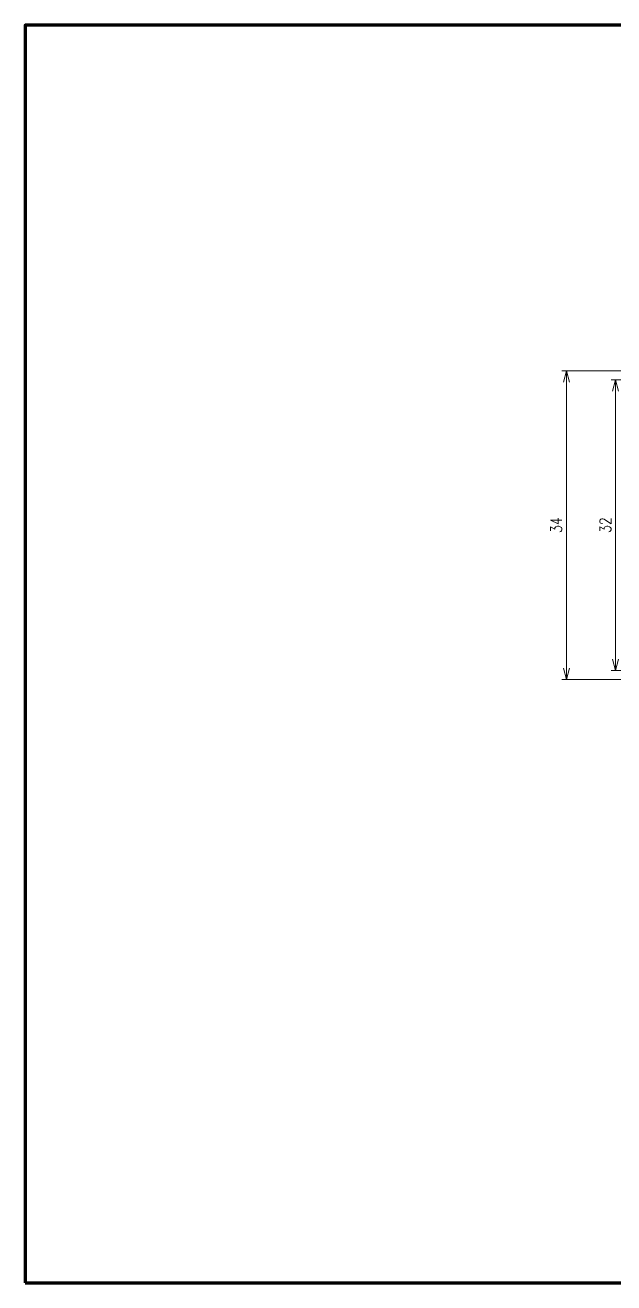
# Model space of a CAD drawing. Header units: millimetres. Extents: x 2 to 193, y 0 to 141.
# Drawn here: x 2 to 66.9, y 2 to 140.5 of the extents above; entities that cross this region are included whole.
import ezdxf

# ---------------------------------------------------------------- set-up
doc = ezdxf.new("R2010")
doc.units = ezdxf.units.MM
doc.header["$LTSCALE"] = 10
doc.layers.get('0').update_dxf_attribs({"lineweight": 30})
doc.layers.get('Defpoints').update_dxf_attribs({"lineweight": 9})
for name, color, linetype, lineweight in [('2KD_寸法１', 7, 'Continuous', 15), ('2KD_寸法１ @ 0.5', 7, 'Continuous', 15), ('AUX', 7, 'Continuous', 40)]:
    doc.layers.add(name, color=color, linetype=linetype, lineweight=lineweight)
doc.styles.get("Standard").update_dxf_attribs({"font": 'simplex.shx', "width": 0.8, "bigfont": 'extfont.shx'})
doc.dimstyles.new('KD-STD', dxfattribs={"dimscale": 0, "dimtxt": 2.5, "dimasz": 2.5, "dimexe": 1, "dimexo": 1, "dimgap": 1, "dimtad": 1, "dimdsep": 46, "dimtxsty": 'Standard', "dimblk": 'OPEN30', "dimcen": 0, "dimadec": 0, "dimazin": 0, "dimtfac": 1, "dimtmove": 0, "dimatfit": 3, "dimldrblk": 'OPEN30', "dimfxl": 1, "dimtolj": 1, "dimtzin": 0, "dimlwd": 15, "dimlwe": 15, "dimarcsym": 0})

# ---------------------------------------------------------------- blocks, each defined once
blk = doc.blocks.new('_Open30')
at = {"lineweight": -2}
for p, q in [((-1, 0.26794919), (0, 0)), ((0, 0), (-1, -0.26794919)), ((0, 0), (-1, 0))]:
    blk.add_line(p, q, dxfattribs=at)
blk = doc.blocks.new('*D40')
at = {"layer": '2KD_寸法１', "color": 0, "lineweight": 15}
for p, q in [((77.61874495118741, 101.4390922189758), (66.539659397331, 101.4390922189758)), ((67.039659397331, 100.1890922189758), (67.03965939733098, 70.68909221897587)), ((77.61874495118741, 69.43909221897587), (66.53965939733096, 69.43909221897587))]:
    blk.add_line(p, q, dxfattribs=at)
at = {"layer": 'Defpoints', "color": 0}
for p in [(78.11874495118741, 101.4390922189758), (67.03965939733098, 69.43909221897587), (78.11874495118741, 69.43909221897587)]:
    blk.add_point(p, dxfattribs=at)
at = {"layer": '2KD_寸法１', "color": 0, "lineweight": 15, "xscale": 1.25, "yscale": 1.25, "zscale": 1.25}
for p, rotation in [((67.039659397331, 101.4390922189758), 90), ((67.03965939733098, 69.43909221897587), 270)]:
    blk.add_blockref('_Open30', p, dxfattribs=dict(at, rotation=rotation))
at = {"layer": '2KD_寸法１', "color": 0, "insert": (65.91465939733096, 85.43909221897589), "char_height": 1.25, "attachment_point": 5, "rotation": 90}
blk.add_mtext('\\A1;32', dxfattribs=at)
blk = doc.blocks.new('*D41')
at = {"layer": '2KD_寸法１', "color": 0, "lineweight": 15}
for p, q in [((77.61874495118741, 102.4390922189758), (61.1295440625479, 102.4390922189758)), ((61.6295440625479, 101.1890922189758), (61.62954406254789, 69.68909221897587)), ((77.61874495118741, 68.43909221897587), (61.1295440625479, 68.43909221897587))]:
    blk.add_line(p, q, dxfattribs=at)
at = {"layer": 'Defpoints', "color": 0}
for p in [(78.11874495118741, 102.4390922189758), (61.62954406254789, 68.43909221897587), (78.11874495118741, 68.43909221897587)]:
    blk.add_point(p, dxfattribs=at)
at = {"layer": '2KD_寸法１', "color": 0, "lineweight": 15, "xscale": 1.25, "yscale": 1.25, "zscale": 1.25}
for p, rotation in [((61.6295440625479, 102.4390922189758), 90), ((61.62954406254789, 68.43909221897587), 270)]:
    blk.add_blockref('_Open30', p, dxfattribs=dict(at, rotation=rotation))
at = {"layer": '2KD_寸法１', "color": 0, "insert": (60.50454406254789, 85.43909221897589), "char_height": 1.25, "attachment_point": 5, "rotation": 90}
blk.add_mtext('\\A1;34', dxfattribs=at)

msp = doc.modelspace()

# ---------------------------------------------------------------- linework, layer by layer
at = {"layer": 'AUX', "lineweight": 70}
msp.add_lwpolyline([(1.999999758280865, 2.000000249163575), (193.4999997582808, 2.000000249163575), (193.4999997582808, 140.5000002491635), (1.999999758280865, 140.5000002491635)], close=True, dxfattribs=at)

# ---------------------------------------------------------------- dimensions: what is measured, and where the dimension line sits
at = {"layer": '2KD_寸法１ @ 0.5'}
for base, p1, p2, picture, middle in [((61.62954406254789, 68.43909221897587), (78.11874495118741, 102.4390922189758), (78.11874495118741, 68.43909221897587), '*D41', (60.50454406254789, 85.43909221897589)), ((67.03965939733098, 69.43909221897587), (78.11874495118741, 101.4390922189758), (78.11874495118741, 69.43909221897587), '*D40', (65.91465939733096, 85.43909221897589))]:
    dim = msp.add_linear_dim(base=base, p1=p1, p2=p2, angle=90, dimstyle='KD-STD', override={"dimscale": 0.5, "dimtix": 0, "dimtofl": 1, "dimtmove": 0, "dimatfit": 3}, dxfattribs=at)
    dim.commit()
    dim.dimension.update_dxf_attribs({"geometry": picture, "text_midpoint": middle})

doc.saveas('drawing.dxf')
